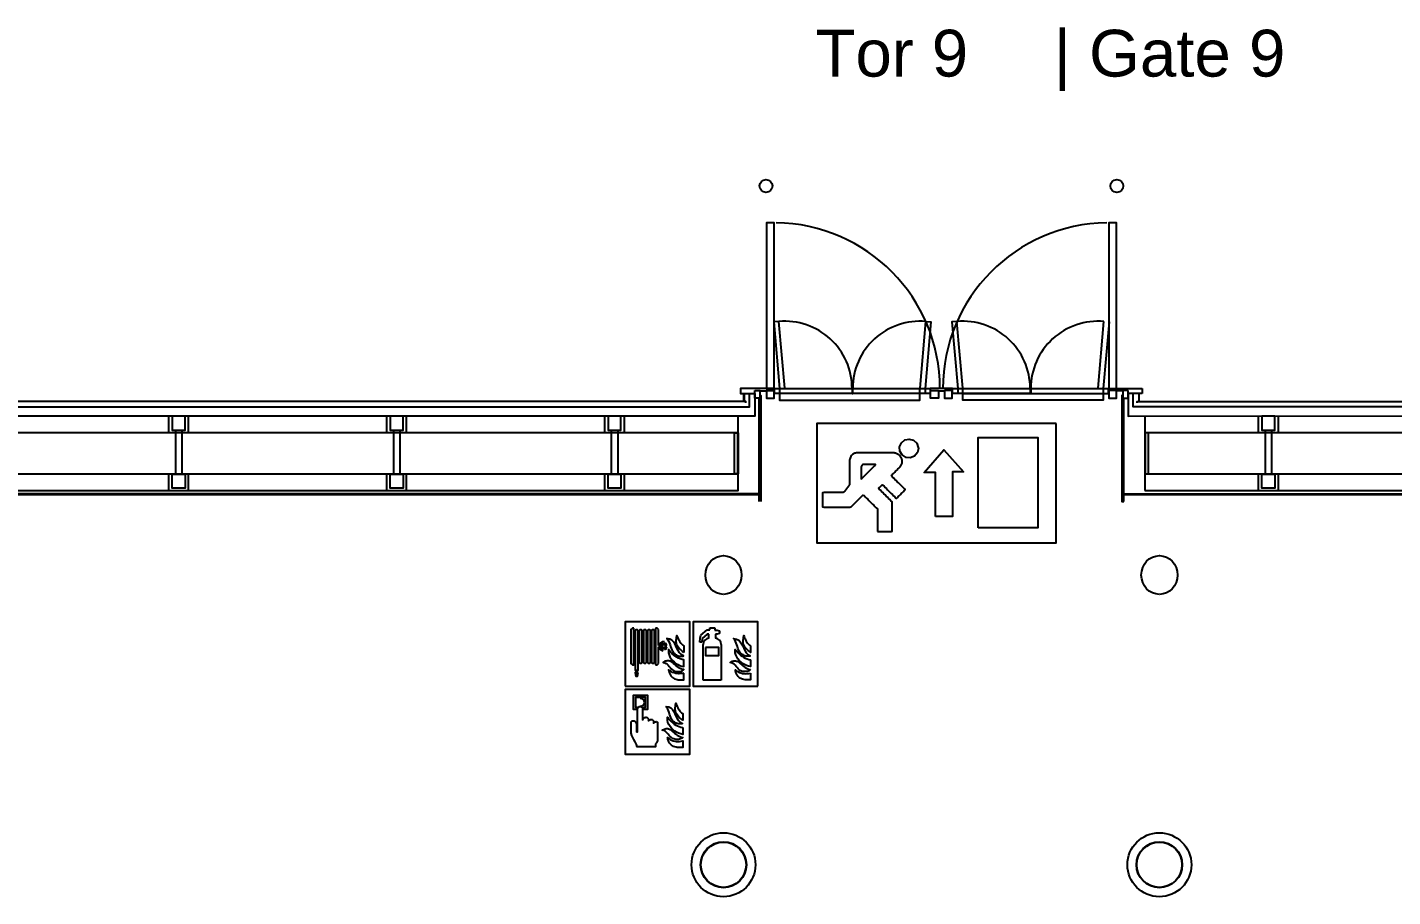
# Model space of a CAD drawing. Header units: metres. Extents: x 19 to 194, y 62 to 154.
# Drawn here: x 59.34 to 80.49, y 133.06 to 146.53 of the extents above; entities that cross this region are included whole.
import ezdxf

# ---------------------------------------------------------------- set-up
doc = ezdxf.new("R2010")
doc.units = ezdxf.units.M
doc.header["$MEASUREMENT"] = 0
doc.layers.add('ALL', color=7, linetype='Continuous')
doc.styles.add('Arial', font='Arial.ttf')

msp = doc.modelspace()

# ---------------------------------------------------------------- linework, layer by layer
at = {"layer": 'ALL', "color": 18, "lineweight": 25, "true_color": 0x000000}
for points in [[(70.7851, 140.9302), (70.9101, 140.9302), (70.9101, 143.497), (70.7901, 143.497), (70.7901, 140.9302)], [(76.2101, 140.9302), (76.2101, 143.497), (76.0901, 143.497), (76.0901, 140.9302)], [(71.0743, 140.9372), (70.9842, 141.9679), (70.9044, 141.961), (70.9946, 140.9302), (70.9946, 140.7502), (73.1679, 140.7502), (73.1679, 140.9302)], [(73.1683, 140.9372), (73.2591, 141.9679), (73.3382, 141.961), (73.248, 140.9302), (73.248, 140.8502)], [(73.8319, 140.9372), (73.7411, 141.9679), (73.662, 141.961), (73.7522, 140.9302), (73.7522, 140.8502)], [(76.0957, 141.9611), (76.0055, 140.9303), (76.0055, 140.7503), (73.8322, 140.7503), (73.8322, 140.9303)], [(75.9258, 140.9372), (76.016, 141.9679)], [(70.7901, 140.9002), (70.9151, 140.9002), (70.9151, 140.9302), (72.1164, 140.9302), (72.1163, 140.8502), (72.1263, 140.8502), (72.1264, 140.9302), (72.1164, 140.9302), (72.1163, 140.8502), (70.9151, 140.8502), (70.9151, 140.9302), (70.3901, 140.9302), (70.3901, 140.8502), (70.6101, 140.8502)], [(70.6901, 140.8932), (70.7901, 140.8932), (70.7901, 140.9002), (70.7901, 140.7802), (70.9101, 140.7802), (70.9101, 140.9002)], [(70.7051, 140.8202), (70.7051, 139.1801)], [(73.3273, 140.8502), (70.9947, 140.8502)], [(73.6728, 140.9302), (74.8738, 140.9302), (74.8738, 140.8502), (73.6728, 140.8502), (73.6728, 140.9302), (73.3273, 140.9302), (73.3273, 140.8502), (72.1263, 140.8502), (72.1263, 140.9302), (73.3273, 140.9302)], [(73.4526, 140.8932), (73.5476, 140.8932)], [(73.8322, 140.8502), (76.0851, 140.8502)], [(74.8738, 140.9302), (76.085, 140.9302)], [(74.8838, 140.9302), (74.8838, 140.8502)], [(74.8838, 140.8502), (76.085, 140.8502)], [(76.0851, 140.9302), (76.6101, 140.9302)], [(76.0851, 140.8502), (76.0851, 140.9302)], [(76.0901, 140.9002), (76.0901, 140.7802), (76.2101, 140.7802), (76.2101, 140.9002), (76.0851, 140.9002)], [(76.3101, 140.8932), (76.2101, 140.8932)], [(76.6101, 140.8502), (76.3901, 140.8502)], [(76.6101, 140.9302), (76.6101, 140.8502)], [(70.4701, 140.7052), (70.4701, 140.7302), (42.2431, 140.7303), (42.2431, 140.5003)], [(70.6751, 139.1801), (70.6751, 140.7702)], [(76.5301, 140.7052), (76.5301, 140.7302), (104.2201, 140.7301), (104.2201, 140.7051)], [(42.9001, 140.5003), (42.9001, 140.2503), (70.3501, 140.2502), (70.3501, 140.5002)], [(61.5376, 140.2503), (61.5376, 140.5003)], [(61.8376, 140.5003), (61.8376, 140.2503)], [(64.9126, 140.2503), (64.9126, 140.5003)], [(65.2126, 140.5003), (65.2126, 140.2503)], [(68.2876, 140.2502), (68.2876, 140.5002)], [(68.5876, 140.5002), (68.5876, 140.2502)], [(76.6501, 140.5002), (76.6501, 140.2502), (104.1001, 140.2501), (104.1001, 140.5041)], [(78.4126, 140.2502), (78.4126, 140.5002)], [(78.7126, 140.5002), (78.7126, 140.2502)], [(61.6376, 140.2853), (61.6376, 139.6003)], [(61.7376, 140.2853), (61.7376, 139.6003)], [(65.0126, 140.2853), (65.0126, 139.6003)], [(65.1126, 140.2853), (65.1126, 139.6003)], [(68.3876, 140.2852), (68.3876, 139.6002)], [(68.4876, 140.2852), (68.4876, 139.6002)], [(78.5126, 140.2852), (78.5126, 139.6002)], [(78.6126, 140.2852), (78.6126, 139.6002)], [(61.5376, 139.3503), (61.5376, 139.6003)], [(61.8376, 139.6003), (61.8376, 139.3503)], [(64.9126, 139.3503), (64.9126, 139.6003)], [(65.2126, 139.6003), (65.2126, 139.3503)], [(68.2876, 139.3502), (68.2876, 139.6002)], [(68.5876, 139.6002), (68.5876, 139.3502)], [(78.4126, 139.3502), (78.4126, 139.6002)], [(78.7126, 139.6002), (78.7126, 139.3502)], [(104.4251, 139.2802), (76.3251, 139.2803), (76.3251, 139.3003), (104.4251, 139.3002)]]:
    msp.add_lwpolyline(points, dxfattribs=at)
for points in [[(42.2431, 140.5003), (42.2431, 140.6453), (70.5301, 140.6452), (70.5301, 140.8502), (70.6101, 140.8502), (70.6101, 140.5002)], [(70.4451, 140.8452), (70.4451, 140.7352), (70.4401, 140.7352), (70.4401, 140.8452)], [(70.6101, 140.9002), (70.6901, 140.9002), (70.6901, 140.7802), (70.6101, 140.7802)], [(70.6981, 140.7702), (70.6981, 140.8202), (70.7051, 140.8202), (70.7051, 140.7702)], [(73.4526, 140.9002), (73.4526, 140.7802), (73.3326, 140.7802), (73.3326, 140.9002)], [(73.5476, 140.9002), (73.5476, 140.7802), (73.6676, 140.7802), (73.6676, 140.9002)], [(76.3021, 140.7702), (76.3021, 140.8202), (76.2951, 140.8202), (76.2951, 140.7702)], [(76.3901, 140.9002), (76.3101, 140.9002), (76.3101, 140.7802), (76.3901, 140.7802)], [(76.3901, 140.8503), (76.3901, 140.5003), (104.3601, 140.5042), (104.3601, 140.8542), (104.2801, 140.8542), (104.2801, 140.6452), (76.4701, 140.6453), (76.4701, 140.8503)], [(76.5551, 140.8452), (76.5551, 140.7352), (76.5601, 140.7352), (76.5601, 140.8452)], [(76.3251, 139.1802), (76.3251, 140.7702), (76.2951, 140.7702), (76.2951, 139.1802)], [(61.5876, 140.5003), (61.5876, 140.2853), (61.7876, 140.2853), (61.7876, 140.5003)], [(64.9626, 140.5002), (64.9626, 140.2852), (65.1626, 140.2852), (65.1626, 140.5002)], [(68.3376, 140.5002), (68.3376, 140.2852), (68.5376, 140.2852), (68.5376, 140.5002)], [(78.4626, 140.5002), (78.4626, 140.2852), (78.6626, 140.2852), (78.6626, 140.5002)], [(70.2951, 139.6052), (70.2951, 140.2452), (70.3451, 140.2452), (70.3451, 139.6052)], [(70.3451, 139.6052), (70.3451, 140.2452), (70.3501, 140.2452), (70.3501, 139.6052)], [(76.6551, 139.6052), (76.6551, 140.2452), (76.6501, 140.2452), (76.6501, 139.6052)], [(76.7051, 139.6052), (76.7051, 140.2452), (76.6551, 140.2452), (76.6551, 139.6052)], [(42.9001, 139.3503), (70.3501, 139.3502), (70.3501, 139.6002), (42.9001, 139.6003)], [(61.7876, 139.6003), (61.7876, 139.3853), (61.5876, 139.3853), (61.5876, 139.6003)], [(65.1626, 139.6002), (65.1626, 139.3852), (64.9626, 139.3852), (64.9626, 139.6002)], [(68.5376, 139.6002), (68.5376, 139.3852), (68.3376, 139.3852), (68.3376, 139.6002)], [(76.6501, 139.3502), (104.1001, 139.3501), (104.1001, 139.6001), (76.6501, 139.6002)], [(78.6626, 139.6002), (78.6626, 139.3852), (78.4626, 139.3852), (78.4626, 139.6002)], [(42.8001, 139.3004), (70.6751, 139.3003), (70.6751, 139.2803), (42.8001, 139.2804), (42.5101, 139.2804), (42.5101, 139.3004), (42.8001, 139.3004)]]:
    msp.add_lwpolyline(points, close=True, dxfattribs=at)
at = {"layer": 'ALL', "color": 4, "lineweight": 25}
for points in [[(75.2744, 140.3892), (71.5714, 140.3892), (71.5714, 138.5377), (75.2744, 138.5377)], [(73.1426, 140.0013), (73.1274, 139.9365), (73.0807, 139.8819), (73.0165, 139.8567), (72.9521, 139.8623), (72.8918, 139.8997), (72.8563, 139.9609), (72.8528, 140.0265), (72.8808, 140.0902), (72.9334, 140.1329), (73.001, 140.1472), (73.0672, 140.1291), (73.1176, 140.083), (73.1416, 140.018)], [(73.4083, 138.9466), (73.4068, 139.6275), (73.234, 139.6273), (73.5388, 139.9784), (73.8444, 139.6389), (73.6716, 139.6387), (73.6723, 138.9474)], [(74.0665, 138.771), (74.0665, 140.1697), (74.9931, 140.1697), (74.9931, 138.771)], [(72.5098, 138.7139), (72.5098, 138.7139), (72.5291, 138.7139), (72.5485, 138.7139), (72.5678, 138.7139), (72.5871, 138.7139), (72.6064, 138.7139), (72.6257, 138.7139), (72.645, 138.7139), (72.6643, 138.7139), (72.6836, 138.7139), (72.703, 138.7139), (72.7223, 138.7139), (72.7393, 138.7185), (72.7393, 138.7567), (72.7393, 138.7948), (72.7393, 138.833), (72.7393, 138.8712), (72.7393, 138.9094), (72.7393, 138.9476), (72.7393, 138.9858), (72.7393, 139.024), (72.7393, 139.0622), (72.7393, 139.1004), (72.7393, 139.1386), (72.7349, 139.1719), (72.7169, 139.1899), (72.6989, 139.2079), (72.6809, 139.2259), (72.6629, 139.244), (72.6449, 139.262), (72.6269, 139.28), (72.6088, 139.298), (72.5908, 139.316), (72.5728, 139.334), (72.5548, 139.352), (72.5368, 139.3701), (72.5271, 139.3834), (72.5321, 139.3884), (72.5371, 139.3935), (72.5422, 139.3985), (72.5472, 139.4035), (72.5522, 139.4086), (72.5573, 139.4136), (72.5623, 139.4186), (72.5673, 139.4237), (72.5724, 139.4287), (72.5774, 139.4337), (72.5824, 139.4388), (72.5938, 139.4326), (72.6121, 139.4143), (72.6304, 139.396), (72.6487, 139.3778), (72.667, 139.3595), (72.6853, 139.3412), (72.7035, 139.3229), (72.7218, 139.3046), (72.7401, 139.2863), (72.7584, 139.268), (72.7767, 139.2497), (72.795, 139.2315), (72.8092, 139.2311), (72.8208, 139.2427), (72.8324, 139.2543), (72.844, 139.2659), (72.8556, 139.2775), (72.8672, 139.289), (72.8788, 139.3006), (72.8904, 139.3122), (72.902, 139.3238), (72.9136, 139.3354), (72.9252, 139.347), (72.9367, 139.3586), (72.9268, 139.375), (72.9085, 139.3933), (72.8903, 139.4116), (72.872, 139.4299), (72.8537, 139.4482), (72.8354, 139.4664), (72.8171, 139.4847), (72.7988, 139.503), (72.7805, 139.5213), (72.7622, 139.5396), (72.744, 139.5579), (72.7257, 139.5762), (72.7326, 139.5889), (72.7444, 139.6007), (72.7561, 139.6124), (72.7678, 139.6242), (72.7796, 139.6359), (72.7913, 139.6477), (72.8031, 139.6594), (72.8148, 139.6712), (72.8266, 139.6829), (72.8383, 139.6946), (72.8501, 139.7064), (72.8618, 139.7181), (72.8681, 139.7255), (72.8738, 139.7334), (72.8789, 139.7418), (72.8834, 139.7509), (72.8872, 139.7604), (72.8901, 139.7704), (72.8922, 139.7806), (72.8934, 139.791), (72.8937, 139.8016), (72.8931, 139.812), (72.8916, 139.8223), (72.8892, 139.8324), (72.886, 139.842), (72.8821, 139.8512), (72.8776, 139.8599), (72.8725, 139.8679), (72.8663, 139.8765), (72.859, 139.8853), (72.8509, 139.8936), (72.8421, 139.9012), (72.8325, 139.9081), (72.8224, 139.9142), (72.8118, 139.9194), (72.8009, 139.9237), (72.7897, 139.927), (72.7784, 139.9293), (72.7671, 139.9306), (72.7268, 139.9308), (72.6784, 139.9308), (72.63, 139.9308), (72.5817, 139.9308), (72.5333, 139.9308), (72.4849, 139.9308), (72.4366, 139.9308), (72.3882, 139.9308), (72.3398, 139.9308), (72.2914, 139.9308), (72.2431, 139.9308), (72.1947, 139.9308), (72.1823, 139.9305), (72.1737, 139.9295), (72.165, 139.9278), (72.1564, 139.9253), (72.1481, 139.922), (72.14, 139.9181), (72.1323, 139.9135), (72.1251, 139.9082), (72.1184, 139.9025), (72.1123, 139.8962), (72.1068, 139.8896), (72.0986, 139.8779), (72.091, 139.8649), (72.0845, 139.8512), (72.0793, 139.8371), (72.0753, 139.822), (72.0753, 139.7897), (72.0753, 139.7574), (72.0753, 139.7251), (72.0753, 139.6928), (72.0753, 139.6605), (72.0753, 139.6282), (72.0753, 139.5959), (72.0753, 139.5636), (72.0753, 139.5313), (72.0753, 139.499), (72.0753, 139.4667), (72.0741, 139.438), (72.0665, 139.4278), (72.0588, 139.4176), (72.0512, 139.4074), (72.0436, 139.3972), (72.0359, 139.387), (72.0283, 139.3768), (72.0206, 139.3666), (72.013, 139.3565), (72.0054, 139.3463), (71.9977, 139.3361), (71.9901, 139.3259), (71.9769, 139.3186), (71.9497, 139.3186), (71.9224, 139.3186), (71.8951, 139.3186), (71.8679, 139.3186), (71.8406, 139.3186), (71.8133, 139.3186), (71.786, 139.3186), (71.7588, 139.3186), (71.7315, 139.3186), (71.7042, 139.3186), (71.677, 139.3186), (71.6606, 139.3108), (71.6606, 139.2915), (71.6606, 139.2722), (71.6606, 139.2529), (71.6606, 139.2336), (71.6606, 139.2143), (71.6606, 139.195), (71.6606, 139.1756), (71.6606, 139.1563), (71.6606, 139.137), (71.6606, 139.1177), (71.6606, 139.0984), (71.6796, 139.0891), (71.7161, 139.0891), (71.7527, 139.0891), (71.7892, 139.0891), (71.8257, 139.0891), (71.8622, 139.0891), (71.8988, 139.0891), (71.9353, 139.0891), (71.9718, 139.0891), (72.0083, 139.0891), (72.0449, 139.0891), (72.0814, 139.0891), (72.105, 139.0996), (72.1214, 139.1159), (72.1377, 139.1323), (72.1541, 139.1486), (72.1704, 139.165), (72.1868, 139.1814), (72.2031, 139.1977), (72.2195, 139.2141), (72.2358, 139.2304), (72.2522, 139.2468), (72.2685, 139.2631), (72.2849, 139.2795), (72.3029, 139.2693), (72.3215, 139.2506), (72.3402, 139.232), (72.3588, 139.2134), (72.3774, 139.1948), (72.396, 139.1762), (72.4146, 139.1576), (72.4332, 139.139), (72.4518, 139.1204), (72.4704, 139.1018), (72.489, 139.0832), (72.5076, 139.0646), (72.5098, 139.0366), (72.5098, 139.0072), (72.5098, 138.9779), (72.5098, 138.9486), (72.5098, 138.9192), (72.5098, 138.8899), (72.5098, 138.8606), (72.5098, 138.8312), (72.5098, 138.8019), (72.5098, 138.7726), (72.5098, 138.7432)], [(72.2558, 139.7134), (72.2558, 139.7134), (72.2558, 139.6982), (72.2558, 139.683), (72.2558, 139.6678), (72.2558, 139.6527), (72.2558, 139.6375), (72.2558, 139.6223), (72.2558, 139.6071), (72.2558, 139.5919), (72.2558, 139.5767), (72.2558, 139.5615), (72.2558, 139.5463), (72.2558, 139.5311), (72.2654, 139.5337), (72.2836, 139.5518), (72.3018, 139.57), (72.3199, 139.5881), (72.3381, 139.6063), (72.3562, 139.6244), (72.3744, 139.6426), (72.3925, 139.6608), (72.4107, 139.6789), (72.4289, 139.6971), (72.447, 139.7152), (72.4652, 139.7334), (72.4812, 139.7504), (72.4657, 139.7504), (72.4502, 139.7504), (72.4347, 139.7504), (72.4192, 139.7504), (72.4037, 139.7504), (72.3882, 139.7504), (72.3726, 139.7504), (72.3571, 139.7504), (72.3416, 139.7504), (72.3261, 139.7504), (72.3106, 139.7504), (72.2951, 139.7504), (72.2877, 139.7504), (72.2859, 139.7502), (72.2841, 139.7499), (72.2823, 139.7495), (72.2805, 139.7489), (72.2788, 139.7481), (72.2771, 139.7472), (72.2755, 139.7462), (72.274, 139.7451), (72.2727, 139.7438), (72.2714, 139.7425), (72.2702, 139.741), (72.2658, 139.7345), (72.2619, 139.7278), (72.2585, 139.7207)]]:
    msp.add_lwpolyline(points, close=True, dxfattribs=at)
at = {"layer": 'ALL', "color": 1, "lineweight": 25}
for points in [[(68.6045, 136.3156), (69.6045, 136.3156), (69.6045, 137.3156), (68.6045, 137.3156)], [(70.6545, 136.3156), (70.6545, 137.3156), (69.6545, 137.3156), (69.6545, 136.3156)], [(68.7382, 137.2159), (68.7145, 137.2159), (68.6907, 137.1935), (68.6907, 136.6681), (68.7145, 136.6498), (68.7382, 136.6498)], [(68.8033, 137.1756), (68.8033, 137.1764), (68.8032, 137.1772), (68.803, 137.178), (68.8028, 137.1788), (68.8026, 137.1796), (68.8023, 137.1803), (68.8019, 137.1811), (68.8015, 137.1818), (68.8011, 137.1826), (68.8005, 137.1833), (68.8, 137.184), (68.7994, 137.1847), (68.7987, 137.1853), (68.798, 137.1859), (68.7973, 137.1865), (68.7965, 137.1871), (68.7956, 137.1877), (68.7948, 137.1882), (68.7939, 137.1887), (68.7929, 137.1892), (68.792, 137.1896), (68.791, 137.19), (68.79, 137.1903), (68.7889, 137.1907), (68.7878, 137.1909), (68.7868, 137.1912), (68.7857, 137.1914), (68.7845, 137.1916), (68.7834, 137.1917), (68.7823, 137.1918), (68.7811, 137.1919), (68.78, 137.1919), (68.7789, 137.1919), (68.7777, 137.1918), (68.7766, 137.1917), (68.7755, 137.1916), (68.7743, 137.1914), (68.7732, 137.1912), (68.7721, 137.1909), (68.7711, 137.1907), (68.77, 137.1903), (68.769, 137.19), (68.768, 137.1896), (68.7671, 137.1892), (68.7661, 137.1887), (68.7652, 137.1882), (68.7644, 137.1877), (68.7635, 137.1871), (68.7627, 137.1865), (68.762, 137.1859), (68.7613, 137.1853), (68.7606, 137.1847), (68.76, 137.184), (68.7595, 137.1833), (68.7589, 137.1826), (68.7585, 137.1818), (68.7581, 137.1811), (68.7577, 137.1803), (68.7574, 137.1796), (68.7571, 137.1788), (68.757, 137.178), (68.7568, 137.1772), (68.7567, 137.1764), (68.7567, 137.1756), (68.7567, 136.5632), (68.8033, 136.5632)], [(68.8664, 137.1756), (68.8664, 137.1764), (68.8663, 137.1772), (68.8661, 137.178), (68.8659, 137.1788), (68.8657, 137.1796), (68.8654, 137.1803), (68.865, 137.1811), (68.8646, 137.1818), (68.8642, 137.1826), (68.8636, 137.1833), (68.8631, 137.184), (68.8625, 137.1847), (68.8618, 137.1853), (68.8611, 137.1859), (68.8604, 137.1865), (68.8596, 137.1871), (68.8587, 137.1877), (68.8579, 137.1882), (68.857, 137.1887), (68.856, 137.1892), (68.8551, 137.1896), (68.8541, 137.19), (68.8531, 137.1903), (68.852, 137.1907), (68.8509, 137.1909), (68.8499, 137.1912), (68.8488, 137.1914), (68.8476, 137.1916), (68.8465, 137.1917), (68.8454, 137.1918), (68.8442, 137.1919), (68.8431, 137.1919), (68.842, 137.1919), (68.8408, 137.1918), (68.8397, 137.1917), (68.8386, 137.1916), (68.8374, 137.1914), (68.8363, 137.1912), (68.8352, 137.1909), (68.8342, 137.1907), (68.8331, 137.1903), (68.8321, 137.19), (68.8311, 137.1896), (68.8302, 137.1892), (68.8292, 137.1887), (68.8283, 137.1882), (68.8275, 137.1877), (68.8266, 137.1871), (68.8258, 137.1865), (68.8251, 137.1859), (68.8244, 137.1853), (68.8237, 137.1847), (68.8231, 137.184), (68.8226, 137.1833), (68.822, 137.1826), (68.8216, 137.1818), (68.8212, 137.1811), (68.8208, 137.1803), (68.8205, 137.1796), (68.8202, 137.1788), (68.8201, 137.178), (68.8199, 137.1772), (68.8198, 137.1764), (68.8198, 137.1756), (68.8198, 136.6899), (68.8198, 136.6891), (68.8199, 136.6883), (68.8201, 136.6875), (68.8202, 136.6867), (68.8205, 136.6859), (68.8208, 136.6851), (68.8212, 136.6844), (68.8216, 136.6836), (68.822, 136.6829), (68.8226, 136.6822), (68.8231, 136.6815), (68.8237, 136.6808), (68.8244, 136.6802), (68.8251, 136.6795), (68.8258, 136.6789), (68.8266, 136.6783), (68.8275, 136.6778), (68.8283, 136.6773), (68.8292, 136.6768), (68.8302, 136.6763), (68.8311, 136.6759), (68.8321, 136.6755), (68.8331, 136.6751), (68.8342, 136.6748), (68.8352, 136.6745), (68.8363, 136.6743), (68.8374, 136.6741), (68.8386, 136.6739), (68.8397, 136.6737), (68.8408, 136.6736), (68.842, 136.6736), (68.8431, 136.6736), (68.8442, 136.6736), (68.8454, 136.6736), (68.8465, 136.6737), (68.8476, 136.6739), (68.8488, 136.6741), (68.8499, 136.6743), (68.8509, 136.6745), (68.852, 136.6748), (68.8531, 136.6751), (68.8541, 136.6755), (68.8551, 136.6759), (68.856, 136.6763), (68.857, 136.6768), (68.8579, 136.6773), (68.8587, 136.6778), (68.8596, 136.6783), (68.8604, 136.6789), (68.8611, 136.6795), (68.8618, 136.6802), (68.8625, 136.6808), (68.8631, 136.6815), (68.8636, 136.6822), (68.8642, 136.6829), (68.8646, 136.6836), (68.865, 136.6844), (68.8654, 136.6851), (68.8657, 136.6859), (68.8659, 136.6867), (68.8661, 136.6875), (68.8663, 136.6883), (68.8664, 136.6891), (68.8664, 136.6899)], [(68.9307, 137.1756), (68.9307, 137.1764), (68.9306, 137.1772), (68.9304, 137.178), (68.9302, 137.1788), (68.93, 137.1796), (68.9297, 137.1803), (68.9293, 137.1811), (68.9289, 137.1818), (68.9285, 137.1826), (68.9279, 137.1833), (68.9274, 137.184), (68.9268, 137.1847), (68.9261, 137.1853), (68.9254, 137.1859), (68.9247, 137.1865), (68.9239, 137.1871), (68.923, 137.1877), (68.9222, 137.1882), (68.9213, 137.1887), (68.9203, 137.1892), (68.9194, 137.1896), (68.9184, 137.19), (68.9174, 137.1903), (68.9163, 137.1907), (68.9152, 137.1909), (68.9142, 137.1912), (68.9131, 137.1914), (68.9119, 137.1916), (68.9108, 137.1917), (68.9097, 137.1918), (68.9085, 137.1919), (68.9074, 137.1919), (68.9063, 137.1919), (68.9051, 137.1918), (68.904, 137.1917), (68.9029, 137.1916), (68.9017, 137.1914), (68.9006, 137.1912), (68.8995, 137.1909), (68.8985, 137.1907), (68.8974, 137.1903), (68.8964, 137.19), (68.8954, 137.1896), (68.8945, 137.1892), (68.8935, 137.1887), (68.8926, 137.1882), (68.8918, 137.1877), (68.8909, 137.1871), (68.8901, 137.1865), (68.8894, 137.1859), (68.8887, 137.1853), (68.888, 137.1847), (68.8874, 137.184), (68.8869, 137.1833), (68.8863, 137.1826), (68.8859, 137.1818), (68.8855, 137.1811), (68.8851, 137.1803), (68.8848, 137.1796), (68.8845, 137.1788), (68.8844, 137.178), (68.8842, 137.1772), (68.8841, 137.1764), (68.8841, 137.1756), (68.8841, 136.6899), (68.8841, 136.6891), (68.8842, 136.6883), (68.8844, 136.6875), (68.8845, 136.6867), (68.8848, 136.6859), (68.8851, 136.6851), (68.8855, 136.6844), (68.8859, 136.6836), (68.8863, 136.6829), (68.8869, 136.6822), (68.8874, 136.6815), (68.888, 136.6808), (68.8887, 136.6802), (68.8894, 136.6795), (68.8901, 136.6789), (68.8909, 136.6783), (68.8918, 136.6778), (68.8926, 136.6773), (68.8935, 136.6768), (68.8945, 136.6763), (68.8954, 136.6759), (68.8964, 136.6755), (68.8974, 136.6751), (68.8985, 136.6748), (68.8995, 136.6745), (68.9006, 136.6743), (68.9017, 136.6741), (68.9029, 136.6739), (68.904, 136.6737), (68.9051, 136.6736), (68.9063, 136.6736), (68.9074, 136.6736), (68.9085, 136.6736), (68.9097, 136.6736), (68.9108, 136.6737), (68.9119, 136.6739), (68.9131, 136.6741), (68.9142, 136.6743), (68.9152, 136.6745), (68.9163, 136.6748), (68.9174, 136.6751), (68.9184, 136.6755), (68.9194, 136.6759), (68.9203, 136.6763), (68.9213, 136.6768), (68.9222, 136.6773), (68.923, 136.6778), (68.9239, 136.6783), (68.9247, 136.6789), (68.9254, 136.6795), (68.9261, 136.6802), (68.9268, 136.6808), (68.9274, 136.6815), (68.9279, 136.6822), (68.9285, 136.6829), (68.9289, 136.6836), (68.9293, 136.6844), (68.9297, 136.6851), (68.93, 136.6859), (68.9302, 136.6867), (68.9304, 136.6875), (68.9306, 136.6883), (68.9307, 136.6891), (68.9307, 136.6899)], [(68.9951, 137.1756), (68.9951, 137.1764), (68.995, 137.1772), (68.9948, 137.178), (68.9946, 137.1788), (68.9944, 137.1796), (68.9941, 137.1803), (68.9937, 137.1811), (68.9933, 137.1818), (68.9929, 137.1826), (68.9923, 137.1833), (68.9918, 137.184), (68.9912, 137.1847), (68.9905, 137.1853), (68.9898, 137.1859), (68.9891, 137.1865), (68.9883, 137.1871), (68.9874, 137.1877), (68.9866, 137.1882), (68.9857, 137.1887), (68.9847, 137.1892), (68.9838, 137.1896), (68.9828, 137.19), (68.9818, 137.1903), (68.9807, 137.1907), (68.9796, 137.1909), (68.9786, 137.1912), (68.9775, 137.1914), (68.9763, 137.1916), (68.9752, 137.1917), (68.9741, 137.1918), (68.9729, 137.1919), (68.9718, 137.1919), (68.9707, 137.1919), (68.9695, 137.1918), (68.9684, 137.1917), (68.9673, 137.1916), (68.9661, 137.1914), (68.965, 137.1912), (68.9639, 137.1909), (68.9629, 137.1907), (68.9618, 137.1903), (68.9608, 137.19), (68.9598, 137.1896), (68.9589, 137.1892), (68.9579, 137.1887), (68.957, 137.1882), (68.9562, 137.1877), (68.9553, 137.1871), (68.9545, 137.1865), (68.9538, 137.1859), (68.9531, 137.1853), (68.9524, 137.1847), (68.9518, 137.184), (68.9513, 137.1833), (68.9507, 137.1826), (68.9503, 137.1818), (68.9499, 137.1811), (68.9495, 137.1803), (68.9492, 137.1796), (68.9489, 137.1788), (68.9488, 137.178), (68.9486, 137.1772), (68.9485, 137.1764), (68.9485, 137.1756), (68.9485, 136.6899), (68.9485, 136.6891), (68.9486, 136.6883), (68.9488, 136.6875), (68.9489, 136.6867), (68.9492, 136.6859), (68.9495, 136.6851), (68.9499, 136.6844), (68.9503, 136.6836), (68.9507, 136.6829), (68.9513, 136.6822), (68.9518, 136.6815), (68.9524, 136.6808), (68.9531, 136.6802), (68.9538, 136.6795), (68.9545, 136.6789), (68.9553, 136.6783), (68.9562, 136.6778), (68.957, 136.6773), (68.9579, 136.6768), (68.9589, 136.6763), (68.9598, 136.6759), (68.9608, 136.6755), (68.9618, 136.6751), (68.9629, 136.6748), (68.9639, 136.6745), (68.965, 136.6743), (68.9661, 136.6741), (68.9673, 136.6739), (68.9684, 136.6737), (68.9695, 136.6736), (68.9707, 136.6736), (68.9718, 136.6736), (68.9729, 136.6736), (68.9741, 136.6736), (68.9752, 136.6737), (68.9763, 136.6739), (68.9775, 136.6741), (68.9786, 136.6743), (68.9796, 136.6745), (68.9807, 136.6748), (68.9818, 136.6751), (68.9828, 136.6755), (68.9838, 136.6759), (68.9847, 136.6763), (68.9857, 136.6768), (68.9866, 136.6773), (68.9874, 136.6778), (68.9883, 136.6783), (68.9891, 136.6789), (68.9898, 136.6795), (68.9905, 136.6802), (68.9912, 136.6808), (68.9918, 136.6815), (68.9923, 136.6822), (68.9929, 136.6829), (68.9933, 136.6836), (68.9937, 136.6844), (68.9941, 136.6851), (68.9944, 136.6859), (68.9946, 136.6867), (68.9948, 136.6875), (68.995, 136.6883), (68.9951, 136.6891), (68.9951, 136.6899)], [(69.0562, 137.1756), (69.0562, 137.1764), (69.0561, 137.1772), (69.0559, 137.178), (69.0557, 137.1788), (69.0555, 137.1796), (69.0552, 137.1803), (69.0548, 137.1811), (69.0544, 137.1818), (69.054, 137.1826), (69.0534, 137.1833), (69.0529, 137.184), (69.0523, 137.1847), (69.0516, 137.1853), (69.0509, 137.1859), (69.0502, 137.1865), (69.0494, 137.1871), (69.0485, 137.1877), (69.0477, 137.1882), (69.0468, 137.1887), (69.0458, 137.1892), (69.0449, 137.1896), (69.0439, 137.19), (69.0429, 137.1903), (69.0418, 137.1907), (69.0407, 137.1909), (69.0397, 137.1912), (69.0386, 137.1914), (69.0374, 137.1916), (69.0363, 137.1917), (69.0352, 137.1918), (69.034, 137.1919), (69.0329, 137.1919), (69.0318, 137.1919), (69.0306, 137.1918), (69.0295, 137.1917), (69.0284, 137.1916), (69.0272, 137.1914), (69.0261, 137.1912), (69.025, 137.1909), (69.024, 137.1907), (69.0229, 137.1903), (69.0219, 137.19), (69.0209, 137.1896), (69.02, 137.1892), (69.019, 137.1887), (69.0181, 137.1882), (69.0173, 137.1877), (69.0164, 137.1871), (69.0156, 137.1865), (69.0149, 137.1859), (69.0142, 137.1853), (69.0135, 137.1847), (69.0129, 137.184), (69.0124, 137.1833), (69.0118, 137.1826), (69.0114, 137.1818), (69.011, 137.1811), (69.0106, 137.1803), (69.0103, 137.1796), (69.01, 137.1788), (69.0099, 137.178), (69.0097, 137.1772), (69.0096, 137.1764), (69.0096, 137.1756), (69.0096, 136.6899), (69.0096, 136.6891), (69.0097, 136.6883), (69.0099, 136.6875), (69.01, 136.6867), (69.0103, 136.6859), (69.0106, 136.6851), (69.011, 136.6844), (69.0114, 136.6836), (69.0118, 136.6829), (69.0124, 136.6822), (69.0129, 136.6815), (69.0135, 136.6808), (69.0142, 136.6802), (69.0149, 136.6795), (69.0156, 136.6789), (69.0164, 136.6783), (69.0173, 136.6778), (69.0181, 136.6773), (69.019, 136.6768), (69.02, 136.6763), (69.0209, 136.6759), (69.0219, 136.6755), (69.0229, 136.6751), (69.024, 136.6748), (69.025, 136.6745), (69.0261, 136.6743), (69.0272, 136.6741), (69.0284, 136.6739), (69.0295, 136.6737), (69.0306, 136.6736), (69.0318, 136.6736), (69.0329, 136.6736), (69.034, 136.6736), (69.0352, 136.6736), (69.0363, 136.6737), (69.0374, 136.6739), (69.0386, 136.6741), (69.0397, 136.6743), (69.0407, 136.6745), (69.0418, 136.6748), (69.0429, 136.6751), (69.0439, 136.6755), (69.0449, 136.6759), (69.0458, 136.6763), (69.0468, 136.6768), (69.0477, 136.6773), (69.0485, 136.6778), (69.0494, 136.6783), (69.0502, 136.6789), (69.0509, 136.6795), (69.0516, 136.6802), (69.0523, 136.6808), (69.0529, 136.6815), (69.0534, 136.6822), (69.054, 136.6829), (69.0544, 136.6836), (69.0548, 136.6844), (69.0552, 136.6851), (69.0555, 136.6859), (69.0557, 136.6867), (69.0559, 136.6875), (69.0561, 136.6883), (69.0562, 136.6891), (69.0562, 136.6899)], [(69.4043, 136.9038), (69.3887, 136.9402), (69.3721, 136.9744), (69.3518, 137.0051), (69.3264, 137.0305), (69.2927, 137.0476), (69.248, 137.0549), (69.2651, 137.0331), (69.2786, 137.0092), (69.2895, 136.9843), (69.2978, 136.9588), (69.3062, 136.9329), (69.3139, 136.9069), (69.3238, 136.882), (69.3363, 136.8581), (69.3518, 136.8363), (69.3726, 136.8161), (69.384, 136.8078), (69.396, 136.8005), (69.4095, 136.7937), (69.423, 136.7885), (69.437, 136.7849), (69.4515, 136.7823), (69.4655, 136.7813), (69.4801, 136.7818), (69.4941, 136.7844), (69.5076, 136.7885), (69.4707, 136.8088), (69.4427, 136.8363), (69.4214, 136.869)], [(69.5107, 136.8405), (69.4926, 136.8534), (69.4749, 136.868), (69.4573, 136.8836), (69.4412, 136.9007), (69.4266, 136.9189), (69.4142, 136.9381), (69.4038, 136.9588), (69.397, 136.9806), (69.3934, 137.0035), (69.3934, 137.0274), (69.4038, 137.1037), (69.4105, 137.0866), (69.4178, 137.0689), (69.4251, 137.0507), (69.4334, 137.0331), (69.4427, 137.0154), (69.4526, 136.9983), (69.4645, 136.9827), (69.4775, 136.9682), (69.4931, 136.9552), (69.5107, 136.9443)], [(70.5416, 136.7885), (70.5281, 136.7844), (70.5141, 136.7818), (70.4995, 136.7813), (70.4855, 136.7823), (70.471, 136.7849), (70.457, 136.7885), (70.4435, 136.7937), (70.43, 136.8005), (70.418, 136.8078), (70.4066, 136.8161), (70.3858, 136.8363), (70.3703, 136.8581), (70.3578, 136.882), (70.3479, 136.9069), (70.3402, 136.9329), (70.3318, 136.9588), (70.3235, 136.9843), (70.3126, 137.0092), (70.2991, 137.0331), (70.282, 137.0549), (70.3267, 137.0476), (70.3604, 137.0305), (70.3858, 137.0051), (70.4061, 136.9744), (70.4227, 136.9402), (70.4383, 136.9038), (70.4554, 136.869), (70.4767, 136.8363), (70.5047, 136.8088), (70.5416, 136.7885)], [(70.5447, 136.9443), (70.5447, 136.8405), (70.5266, 136.8534), (70.5089, 136.868), (70.4913, 136.8836), (70.4752, 136.9007), (70.4606, 136.9189), (70.4482, 136.9381), (70.4378, 136.9588), (70.431, 136.9806), (70.4274, 137.0035), (70.4274, 137.0274), (70.4378, 137.1037), (70.4445, 137.0866), (70.4518, 137.0689), (70.4591, 137.0507), (70.4674, 137.0331), (70.4767, 137.0154), (70.4866, 136.9983), (70.4985, 136.9827), (70.5115, 136.9682), (70.5271, 136.9552), (70.5447, 136.9443)], [(69.4033, 136.7651), (69.3783, 136.7812), (69.3545, 136.7994), (69.3321, 136.8196), (69.3108, 136.8409), (69.2906, 136.8632), (69.2719, 136.8871), (69.2719, 136.8352), (69.2818, 136.803), (69.2958, 136.7724), (69.314, 136.7433), (69.3352, 136.7168), (69.3596, 136.6924), (69.3866, 136.6711), (69.4157, 136.6529), (69.4464, 136.6379), (69.4785, 136.627), (69.5107, 136.6202), (69.5107, 136.7277), (69.4827, 136.7324), (69.4557, 136.7407), (69.4292, 136.7516)], [(69.848, 136.9166), (69.848, 136.7947), (70.0518, 136.7947), (70.0518, 136.9166), (69.848, 136.9166)], [(70.5447, 136.7277), (70.5447, 136.6202), (70.5125, 136.627), (70.4804, 136.6379), (70.4497, 136.6529), (70.4206, 136.6711), (70.3936, 136.6924), (70.3692, 136.7168), (70.348, 136.7433), (70.3298, 136.7724), (70.3158, 136.803), (70.3059, 136.8352), (70.3059, 136.8871), (70.3246, 136.8632), (70.3448, 136.8409), (70.3661, 136.8196), (70.3885, 136.7994), (70.4123, 136.7812), (70.4373, 136.7651), (70.4632, 136.7516), (70.4897, 136.7407), (70.5167, 136.7324), (70.5447, 136.7277)], [(69.3518, 136.6669), (69.3347, 136.6825), (69.317, 136.6981), (69.3045, 136.7033), (69.2921, 136.7069), (69.2786, 136.7095), (69.2651, 136.71), (69.2516, 136.7095), (69.2381, 136.7069), (69.2256, 136.7033), (69.2137, 136.6981), (69.2023, 136.6918), (69.1924, 136.684), (69.2152, 136.6794), (69.236, 136.67), (69.2542, 136.6565), (69.2703, 136.6404), (69.2859, 136.6228), (69.3014, 136.6046), (69.317, 136.5864), (69.3336, 136.5709), (69.3518, 136.5579), (69.3726, 136.549), (69.3866, 136.5459), (69.4011, 136.5433), (69.4157, 136.5423), (69.4307, 136.5423), (69.4453, 136.5433), (69.4598, 136.5464), (69.4738, 136.5506), (69.4873, 136.5563), (69.4998, 136.5641), (69.5107, 136.5734), (69.4884, 136.5781), (69.4665, 136.5859), (69.4463, 136.5958), (69.426, 136.6077), (69.4068, 136.6212), (69.3881, 136.6358), (69.37, 136.6508)], [(70.5447, 136.5734), (70.5338, 136.5641), (70.5213, 136.5563), (70.5078, 136.5506), (70.4938, 136.5464), (70.4793, 136.5433), (70.4647, 136.5423), (70.4497, 136.5423), (70.4351, 136.5433), (70.4206, 136.5459), (70.4066, 136.549), (70.3858, 136.5579), (70.3676, 136.5709), (70.351, 136.5864), (70.3354, 136.6046), (70.3199, 136.6228), (70.3043, 136.6404), (70.2882, 136.6565), (70.27, 136.67), (70.2492, 136.6794), (70.2264, 136.684), (70.2363, 136.6918), (70.2477, 136.6981), (70.2596, 136.7033), (70.2721, 136.7069), (70.2856, 136.7095), (70.2991, 136.71), (70.3126, 136.7095), (70.3261, 136.7069), (70.3385, 136.7033), (70.351, 136.6981), (70.3687, 136.6825), (70.3858, 136.6669), (70.404, 136.6508), (70.4221, 136.6358), (70.4408, 136.6212), (70.46, 136.6077), (70.4803, 136.5958), (70.5005, 136.5859), (70.5224, 136.5781), (70.5447, 136.5734)], [(68.8033, 136.5309), (68.7567, 136.5309), (68.7665, 136.4713), (68.7934, 136.4713)], [(69.5107, 136.5208), (69.4858, 136.5145), (69.4603, 136.5114), (69.4349, 136.5099), (69.41, 136.5114), (69.3851, 136.5156), (69.3607, 136.5218), (69.3373, 136.5306), (69.3155, 136.5426), (69.2947, 136.5561), (69.2755, 136.5727), (69.2771, 136.5618), (69.2791, 136.5514), (69.2817, 136.54), (69.2843, 136.5291), (69.288, 136.5182), (69.2926, 136.5073), (69.2983, 136.4969), (69.3046, 136.487), (69.3118, 136.4777), (69.3207, 136.4689), (69.3347, 136.4543), (69.3508, 136.4424), (69.3679, 136.4336), (69.3866, 136.4263), (69.4058, 136.4216), (69.4256, 136.418), (69.4463, 136.4164), (69.4676, 136.4159), (69.4894, 136.4159), (69.5107, 136.4169)], [(70.5447, 136.5208), (70.5447, 136.4169), (70.5234, 136.4159), (70.5016, 136.4159), (70.4803, 136.4164), (70.4596, 136.418), (70.4398, 136.4216), (70.4206, 136.4263), (70.4019, 136.4336), (70.3848, 136.4424), (70.3687, 136.4543), (70.3547, 136.4689), (70.3458, 136.4777), (70.3386, 136.487), (70.3323, 136.4969), (70.3266, 136.5073), (70.322, 136.5182), (70.3183, 136.5291), (70.3157, 136.54), (70.3131, 136.5514), (70.3111, 136.5618), (70.3095, 136.5727), (70.3287, 136.5561), (70.3495, 136.5426), (70.3713, 136.5306), (70.3947, 136.5218), (70.4191, 136.5156), (70.444, 136.5114), (70.4689, 136.5099), (70.4943, 136.5114), (70.5198, 136.5145), (70.5447, 136.5208)], [(68.6045, 135.2656), (69.6045, 135.2656), (69.6045, 136.2656), (68.6045, 136.2656)], [(68.7871, 135.9567), (68.7304, 135.9567), (68.7304, 136.1763), (68.95, 136.1763), (68.95, 135.9567), (68.8858, 135.9567), (68.8858, 135.9898), (68.9169, 135.9898), (68.9169, 136.1425), (68.7635, 136.1425), (68.7635, 135.9898), (68.7871, 135.9898), (68.7871, 135.9567)], [(68.6954, 135.7641), (68.699, 135.7703), (68.7037, 135.775), (68.7089, 135.7786), (68.7141, 135.7802), (68.7203, 135.7817), (68.7266, 135.7817), (68.7333, 135.7812), (68.739, 135.7802), (68.7452, 135.7791), (68.7645, 135.7651), (68.7733, 135.7506), (68.778, 135.735), (68.779, 135.7189), (68.7806, 135.6111), (68.7826, 135.6082), (68.7935, 135.6082), (68.7961, 135.6111), (68.7961, 135.9617), (68.7962, 135.9638), (68.7963, 135.9659), (68.7966, 135.968), (68.7969, 135.9701), (68.7973, 135.9722), (68.7979, 135.9742), (68.7985, 135.9762), (68.7992, 135.9781), (68.8, 135.9801), (68.8009, 135.9819), (68.8019, 135.9838), (68.8029, 135.9855), (68.8041, 135.9872), (68.8053, 135.9889), (68.8066, 135.9904), (68.8079, 135.9919), (68.8093, 135.9933), (68.8108, 135.9947), (68.8124, 135.9959), (68.814, 135.9971), (68.8156, 135.9982), (68.8173, 135.9991), (68.8191, 136), (68.8209, 136.0008), (68.8227, 136.0015), (68.8245, 136.0021), (68.8264, 136.0025), (68.8283, 136.0029), (68.8302, 136.0032), (68.8321, 136.0033), (68.834, 136.0034), (68.8359, 136.0033), (68.8379, 136.0032), (68.8398, 136.0029), (68.8417, 136.0025), (68.8435, 136.0021), (68.8454, 136.0015), (68.8472, 136.0008), (68.849, 136), (68.8507, 135.9991), (68.8524, 135.9982), (68.8541, 135.9971), (68.8557, 135.9959), (68.8572, 135.9947), (68.8587, 135.9933), (68.8601, 135.9919), (68.8615, 135.9904), (68.8628, 135.9889), (68.864, 135.9872), (68.8651, 135.9855), (68.8662, 135.9838), (68.8672, 135.9819), (68.8681, 135.9801), (68.8689, 135.9781), (68.8696, 135.9762), (68.8702, 135.9742), (68.8707, 135.9722), (68.8712, 135.9701), (68.8715, 135.968), (68.8717, 135.9659), (68.8719, 135.9638), (68.8719, 135.9617), (68.8719, 135.9614), (68.8719, 135.7975), (68.8802, 135.8134), (68.8854, 135.8181), (68.8911, 135.8222), (68.9036, 135.8295), (68.9104, 135.8321), (68.9171, 135.8337), (68.9239, 135.8347), (68.9311, 135.8347), (68.9379, 135.8331), (68.9436, 135.8305), (68.9483, 135.8269), (68.9519, 135.8227), (68.9555, 135.8181), (68.9586, 135.8129), (68.9607, 135.8077), (68.9623, 135.8025), (68.9638, 135.7968), (68.9649, 135.7906), (68.9639, 135.7779), (68.9706, 135.789), (68.9763, 135.7926), (68.9825, 135.7963), (68.9888, 135.7989), (68.9955, 135.8009), (69.0023, 135.802), (69.009, 135.8025), (69.0152, 135.8009), (69.022, 135.7989), (69.0277, 135.7952), (69.0324, 135.7921), (69.0355, 135.788), (69.0376, 135.7838), (69.0391, 135.7791), (69.0402, 135.7745), (69.0412, 135.7698), (69.0417, 135.7646), (69.0428, 135.7594), (69.0438, 135.7547), (69.0422, 135.7425), (69.05, 135.7532), (69.0552, 135.7563), (69.0604, 135.7594), (69.0661, 135.7625), (69.0713, 135.7651), (69.077, 135.7667), (69.0827, 135.7677), (69.0884, 135.7677), (69.0947, 135.7667), (69.1045, 135.7596), (69.1056, 135.4711), (69.1045, 135.4687), (69.0999, 135.4583), (69.0942, 135.4486), (69.0879, 135.4406), (69.0827, 135.4362), (69.0786, 135.4317), (69.0755, 135.4268), (69.0739, 135.4216), (69.0739, 135.3752), (68.7874, 135.3752), (68.7789, 135.4131), (68.7582, 135.4531), (68.7375, 135.4936), (68.7266, 135.5133), (68.7156, 135.5335), (68.7053, 135.5533), (68.6954, 135.5878)], [(69.232, 136.0049), (69.2767, 135.9976), (69.3104, 135.9805), (69.3358, 135.9551), (69.3561, 135.9244), (69.3727, 135.8902), (69.3883, 135.8538), (69.4054, 135.819), (69.4267, 135.7863), (69.4547, 135.7588), (69.4916, 135.7385), (69.4781, 135.7344), (69.4641, 135.7318), (69.4495, 135.7313), (69.4355, 135.7323), (69.421, 135.7349), (69.407, 135.7385), (69.3935, 135.7437), (69.38, 135.7505), (69.368, 135.7578), (69.3566, 135.7661), (69.3358, 135.7863), (69.3203, 135.8081), (69.3078, 135.832), (69.2979, 135.8569), (69.2902, 135.8829), (69.2818, 135.9088), (69.2735, 135.9343), (69.2626, 135.9592), (69.2491, 135.9831), (69.232, 136.0049)], [(69.4766, 135.8034), (69.4589, 135.818), (69.4413, 135.8336), (69.4252, 135.8507), (69.4106, 135.8689), (69.3982, 135.8881), (69.3878, 135.9088), (69.381, 135.9306), (69.3774, 135.9535), (69.3774, 135.9774), (69.3878, 136.0537), (69.3945, 136.0366), (69.4018, 136.0189), (69.4091, 136.0007), (69.4174, 135.9831), (69.4267, 135.9654), (69.4366, 135.9483), (69.4485, 135.9327), (69.4615, 135.9182), (69.4771, 135.9052), (69.4947, 135.8943), (69.4947, 135.7905), (69.4766, 135.8034)], [(69.4947, 135.6777), (69.4947, 135.5702), (69.4625, 135.577), (69.4304, 135.5879), (69.3997, 135.6029), (69.3706, 135.6211), (69.3436, 135.6424), (69.3192, 135.6668), (69.298, 135.6933), (69.2798, 135.7224), (69.2658, 135.753), (69.2559, 135.7852), (69.2559, 135.8371), (69.2746, 135.8132), (69.2948, 135.7909), (69.3161, 135.7696), (69.3385, 135.7494), (69.3623, 135.7312), (69.3873, 135.7151), (69.4132, 135.7016), (69.4397, 135.6907), (69.4667, 135.6824), (69.4947, 135.6777)], [(69.2854, 135.5546), (69.2699, 135.5728), (69.2543, 135.5904), (69.2382, 135.6065), (69.22, 135.62), (69.1992, 135.6294), (69.1764, 135.634), (69.1863, 135.6418), (69.1977, 135.6481), (69.2096, 135.6533), (69.2221, 135.6569), (69.2356, 135.6595), (69.2491, 135.66), (69.2626, 135.6595), (69.2761, 135.6569), (69.2885, 135.6533), (69.301, 135.6481), (69.3187, 135.6325), (69.3358, 135.6169), (69.354, 135.6008), (69.3721, 135.5858), (69.3908, 135.5712), (69.41, 135.5577), (69.4303, 135.5458), (69.4505, 135.5359), (69.4724, 135.5281), (69.4947, 135.5234), (69.4838, 135.5141), (69.4713, 135.5063), (69.4578, 135.5006), (69.4438, 135.4964), (69.4293, 135.4933), (69.4147, 135.4923), (69.3997, 135.4923), (69.3851, 135.4933), (69.3706, 135.4959), (69.3566, 135.499), (69.3358, 135.5079), (69.3176, 135.5209), (69.301, 135.5364), (69.2854, 135.5546)], [(69.3706, 135.3763), (69.3519, 135.3836), (69.3348, 135.3924), (69.3187, 135.4043), (69.3047, 135.4189), (69.2958, 135.4277), (69.2886, 135.437), (69.2823, 135.4469), (69.2766, 135.4573), (69.272, 135.4682), (69.2683, 135.4791), (69.2657, 135.49), (69.2631, 135.5014), (69.2611, 135.5118), (69.2595, 135.5227), (69.2787, 135.5061), (69.2995, 135.4926), (69.3213, 135.4806), (69.3447, 135.4718), (69.3691, 135.4656), (69.394, 135.4614), (69.4189, 135.4599), (69.4443, 135.4614), (69.4698, 135.4645), (69.4947, 135.4708), (69.4947, 135.3669), (69.4734, 135.3659), (69.4516, 135.3659), (69.4303, 135.3664), (69.4096, 135.368), (69.3898, 135.3716), (69.3706, 135.3763)]]:
    msp.add_lwpolyline(points, close=True, dxfattribs=at)
for points in [[(69.096, 137.2159), (69.0722, 137.2159)], [(69.0722, 137.2159), (69.0722, 136.6498)], [(69.1198, 137.1935), (69.096, 137.2159)], [(69.1198, 136.9452), (69.1198, 137.1935)], [(69.7579, 136.9983), (69.7614, 137.0621)], [(69.7614, 137.0621), (69.7734, 137.1081)], [(69.7734, 137.1082), (69.8707, 137.1899)], [(69.796, 137.0535), (69.7915, 136.9983)], [(69.8712, 137.1222), (69.796, 137.0535)], [(69.8707, 137.1899), (69.9118, 137.1899)], [(69.8999, 137.1222), (69.8712, 137.1222)], [(69.8999, 137.0622), (69.8999, 137.1222)], [(69.9118, 137.1899), (69.9118, 137.2195)], [(69.9118, 137.2195), (69.991, 137.2195)], [(69.991, 137.2195), (69.991, 137.1849)], [(69.991, 137.1849), (70.0289, 137.1849)], [(69.9999, 137.1222), (69.9999, 137.0622)], [(70.0289, 137.1222), (69.9999, 137.1222)], [(70.0289, 137.1849), (70.0625, 137.1764)], [(70.0625, 137.1322), (70.0289, 137.1222)], [(70.0625, 137.1763), (70.0625, 137.1322)], [(69.1309, 136.9452), (69.1198, 136.9452)], [(69.1198, 136.6681), (69.1198, 136.9244)], [(69.1198, 136.9244), (69.1309, 136.9244)], [(69.1888, 136.9452), (69.1481, 136.9452)], [(69.1481, 136.9244), (69.1888, 136.9244)], [(69.1888, 136.9859), (69.1888, 136.9452)], [(69.1888, 136.9244), (69.1888, 136.8837)], [(69.2096, 136.9452), (69.2096, 136.9859)], [(69.2503, 136.9452), (69.2096, 136.9452)], [(69.2096, 136.9244), (69.2503, 136.9244)], [(69.2096, 136.8837), (69.2096, 136.9244)], [(69.7915, 136.9983), (69.7579, 136.9983)], [(69.8085, 136.4111), (69.8085, 136.9651)], [(70.0913, 136.9651), (70.0913, 136.4111)], [(69.0722, 136.6498), (69.096, 136.6498)], [(69.096, 136.6498), (69.1198, 136.6681)], [(70.0913, 136.4111), (69.8085, 136.4111)], [(69.1045, 136.2656), (68.6045, 136.2656), (68.6045, 135.2656), (69.6045, 135.2656)]]:
    msp.add_lwpolyline(points, dxfattribs=at)
at = {"layer": 'ALL', "color": 18, "lineweight": 25, "true_color": 0x000000}
for centre, radius in [((70.7831, 144.0676), 0.1), ((76.2164, 144.0676), 0.1), ((70.1251, 133.5502), 0.495), ((70.1251, 133.5502), 0.355), ((70.1251, 133.5502), 0.35), ((76.8751, 133.5502), 0.495), ((76.8751, 133.5502), 0.355), ((76.8751, 133.5502), 0.35)]:
    msp.add_circle(centre, radius, dxfattribs=at)
for centre, radius, start, end in [((70.9101, 140.9302), 2.5668, -0.00011, 89.33022), ((76.0901, 140.9302), 2.5668, 90.66956, 179.99989), ((71.0749, 140.9305), 1.0414, -0.01596, 94.999), ((73.168, 140.9302), 1.0417, 85.01733, 179.9992), ((73.8322, 140.9302), 1.0417, 0.00059, 94.98245), ((75.9252, 140.9305), 1.0414, 85.00078, -179.98426)]:
    msp.add_arc(centre, radius, start, end, dxfattribs=at)
at = {"layer": 'ALL', "color": 1, "lineweight": 25}
for centre, radius, start, end in [((69.9121, 136.9591), 0.1037, 96.73971, 176.69013), ((69.9877, 136.9591), 0.1037, 3.30987, 83.26029), ((69.1992, 136.9348), 0.0691, 81.33912, -98.6609), ((69.1992, 136.9348), 0.0691, 81.3391, 171.33912), ((69.1992, 136.9348), 0.0691, -171.33911, -98.66089), ((69.1992, 136.9348), 0.0521, 101.50685, 168.49315), ((69.1992, 136.9348), 0.0521, -168.49315, -101.50685), ((69.1992, 136.9348), 0.0521, 11.50685, 78.49315), ((69.1992, 136.9348), 0.0521, -78.49315, -11.50685), ((68.8402, 136.0664), 0.061, -90, 90), ((68.8402, 136.0664), 0.061, -90, 90)]:
    msp.add_arc(centre, radius, start, end, dxfattribs=at)
at = {"layer": 'ALL', "color": 18, "lineweight": 25, "true_color": 0x000000}
for centre in [(70.1251, 138.0399), (76.8751, 138.0398)]:
    msp.add_ellipse(centre, major_axis=(0, -0.2999), ratio=0.9320553, dxfattribs=at)

# ---------------------------------------------------------------- texts
at = {"layer": 'ALL', "color": 18, "true_color": 0x000000, "style": 'Arial'}
for s, p in [('Tor 9', (71.5501, 145.763)), ('| Gate 9', (75.2417, 145.763))]:
    msp.add_text(s, height=0.725, dxfattribs=at).set_placement(p)

doc.saveas('drawing.dxf')
